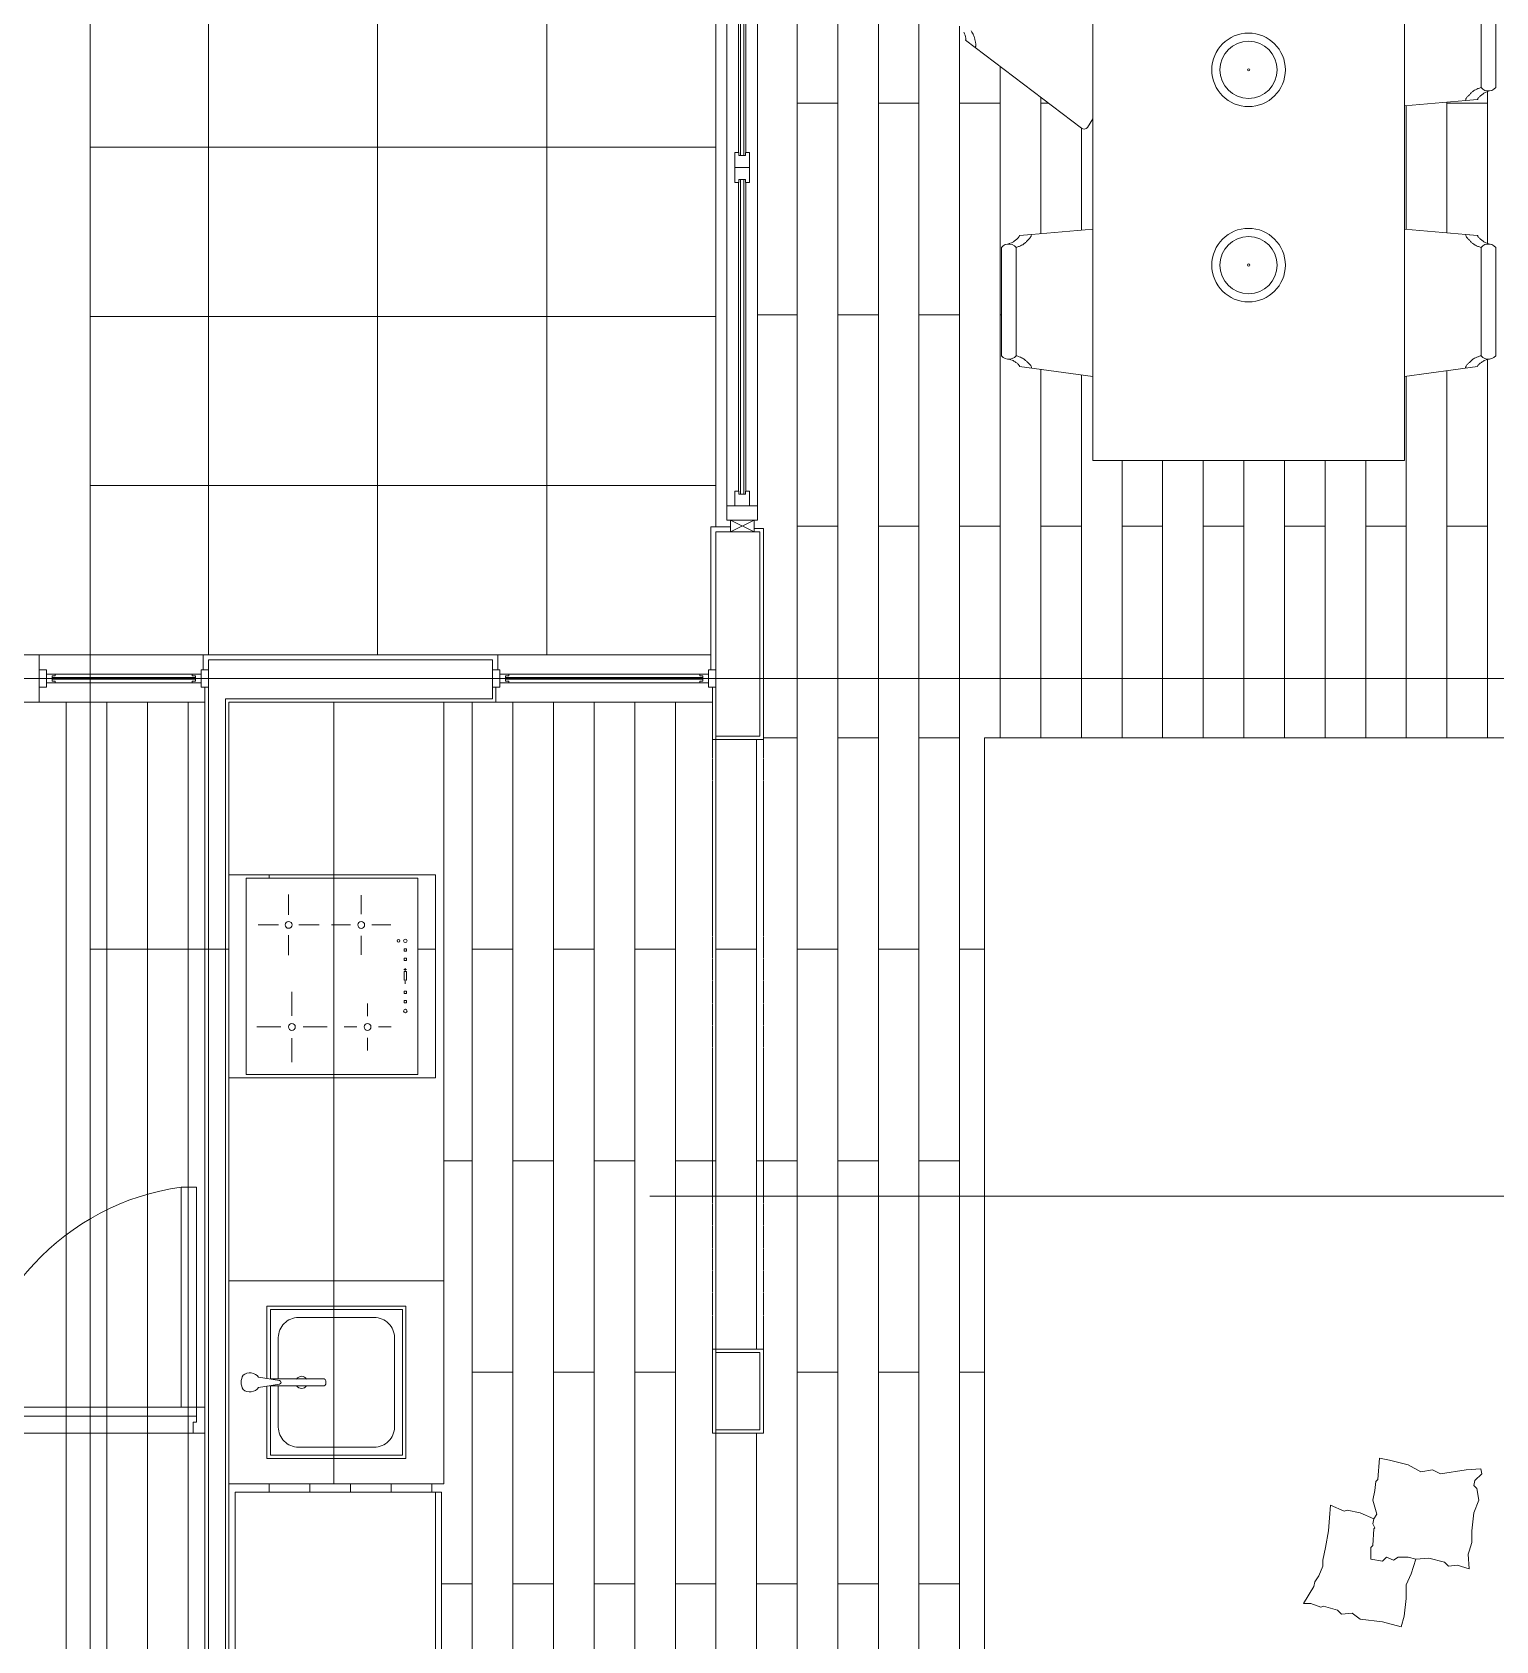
# Model space of a CAD drawing. Header units: centimetres. Extents: x -16179 to 12840, y -10704 to 3856.
# Drawn here: x 2625.3 to 3057.8, y -1272.2 to -796.8 of the extents above; entities that cross this region are included whole.
import ezdxf

# ---------------------------------------------------------------- set-up
doc = ezdxf.new("R2010")
doc.units = ezdxf.units.CM
doc.header["$MEASUREMENT"] = 0
doc.linetypes.add('Tratteggio', pattern=[0.032, 0.016, -0.016])
for name, color, linetype, lineweight in [('0_Num_Penna__254_Num_Penna__254', 254, 'Continuous', 18), ('0_Num_Penna__7_Num_Penna__7_Num_Penna__7', 7, 'Continuous', 18), ('A-FURN_Num_Penna__252_Num_Penna__252_Num_Penna__10_Num_Penna__252_Num_Penna__252_Num_Penna__252_Num_Penna__252_Num_Penna__252_Num_Penna__252_Num_Penna__252_Num_Penna__252_Num_Penna__252', 252, 'Continuous', 18), ('A-FURN_Num_Penna__8_Num_Penna__8_Num_Penna__8_Num_Penna__8_Num_Penna__8_Num_Penna__8_Num_Penna__8_Num_Penna__8_Num_Penna__8_Num_Penna__8', 8, 'Continuous', 18), ('A-WALL-FULL_Num_Penna__7_Num_Penna__7_Num_Penna__7_Num_Penna__7_Num_Penna__7_Num_Penna__7_Num_Penna__7_Num_Penna__7_Num_Penna__4_Num_Penna__4_Num_Penna__4', 4, 'Continuous', 18), ('AA - linee quote_Num_Penna__1_Num_Penna__255_Num_Penna__255_Num_Penna__255_Num_Penna__255_Num_Penna__255_Num_Penna__255_Num_Penna__255_Num_Penna__6_Num_Penna__6', 6, 'Continuous', 18), ('AA - linee quote_Num_Penna__1_Num_Penna__255_Num_Penna__255_Num_Penna__255_Num_Penna__255_Num_Penna__255_Num_Penna__255_Num_Penna__255_Num_Penna__8_Num_Penna__8', 8, 'Continuous', 18), ('AA - linee quote_Num_Penna__3_Num_Penna__3_Num_Penna__3_Num_Penna__3_Num_Penna__3_Num_Penna__3_Num_Penna__3_Num_Penna__3_Num_Penna__3_Num_Penna__3', 3, 'Continuous', 18), ('AA - montanti_Num_Penna__7_Num_Penna__7_Num_Penna__7_Num_Penna__7_Num_Penna__7_Num_Penna__7_Num_Penna__7_Num_Penna__7_Num_Penna__7_Num_Penna__7', 7, 'Continuous', 18), ('AA - pareti sezionate_Num_Penna__254_Num_Penna__254_Num_Penna__254_Num_Penna__254_Num_Penna__254_Num_Penna__254_Num_Penna__254_Num_Penna__254_Num_Penna__254_Num_Penna__254', 254, 'Continuous', 18), ('AA - pareti sezionate_Num_Penna__7_Num_Penna__7_Num_Penna__7_Num_Penna__7_Num_Penna__7_Num_Penna__7_Num_Penna__7_Num_Penna__7_Num_Penna__7_Num_Penna__7', 7, 'Continuous', 18), ('AA - serramenti e porte_Num_Penna__4_Num_Penna__4_Num_Penna__4_Num_Penna__4_Num_Penna__4_Num_Penna__4_Num_Penna__4_Num_Penna__4_Num_Penna__4_Num_Penna__4', 4, 'Continuous', 18), ('AA - struttura finestre_Num_Penna__6_Num_Penna__6_Num_Penna__6_Num_Penna__6_Num_Penna__6_Num_Penna__6_Num_Penna__6_Num_Penna__6_Num_Penna__6_Num_Penna__6', 6, 'Continuous', 18), ('AA- arredo_Num_Penna__8_Num_Penna__8_Num_Penna__8_Num_Penna__8_Num_Penna__8_Num_Penna__8_Num_Penna__8_Num_Penna__8_Num_Penna__8_Num_Penna__8', 8, 'Continuous', 18), ('G-PLANOTM_Num_Penna__6_Num_Penna__6_Num_Penna__6', 6, 'Continuous', 18), ('IKE120015-t1_Num_Penna__251_Num_Penna__254_Num_Penna__254_Num_Penna__254_Num_Penna__254_Num_Penna__254_Num_Penna__254_Num_Penna__254_Num_Penna__254_Num_Penna__254_Num_Penna__254', 254, 'Continuous', 18), ('IKE120015-t1_Num_Penna__251_Num_Penna__4_Num_Penna__4_Num_Penna__4_Num_Penna__4_Num_Penna__4_Num_Penna__4_Num_Penna__4_Num_Penna__4_Num_Penna__4_Num_Penna__4', 4, 'Continuous', 18), ('IKE120015-t1_Num_Penna__251_Num_Penna__6_Num_Penna__6_Num_Penna__6_Num_Penna__6_Num_Penna__6_Num_Penna__6_Num_Penna__6_Num_Penna__6_Num_Penna__6_Num_Penna__6', 6, 'Continuous', 18)]:
    doc.layers.add(name, color=color, linetype=linetype, lineweight=lineweight)
doc.layers.add('A-WALL-FULL_Num_Penna__7_Num_Penna__7_Num_Penna__7_Num_Penna__7_Num_Penna__7_Num_Penna__7_Num_Penna__7_Num_Penna__7_Num_Penna__10_Num_Penna__11_Num_Penna__13', color=7, linetype='Continuous', lineweight=18, true_color=0x636466)
doc.layers.add('elementi incassati_Num_Penna__10_Num_Penna__11_Num_Penna__13', color=7, linetype='Continuous', lineweight=18, true_color=0x636466)

msp = doc.modelspace()

# ---------------------------------------------------------------- linework, layer by layer
at = {"layer": '0_Num_Penna__254_Num_Penna__254', "color": 254, "linetype": 'Continuous', "lineweight": 18}
for centre, radius in [((2984.78, -807.92), 10.87), ((2984.78, -807.92), 8.45), ((2984.78, -807.92), 0.333), ((2984.78, -865.62), 10.87), ((2984.78, -865.62), 8.45), ((2984.78, -865.62), 0.333)]:
    msp.add_circle(centre, radius, dxfattribs=at)
at = {"layer": '0_Num_Penna__7_Num_Penna__7_Num_Penna__7', "color": 7, "linetype": 'Continuous', "lineweight": 18}
for p, q in [((2698.37, -1195.2), (2692.22, -1194.26)), ((2698.37, -1196.34), (2692.22, -1197.28)), ((2711.57, -1196.78), (2695.46, -1196.78)), ((2695.65, -1194.78), (2711.57, -1194.78)), ((2712.07, -1195.28), (2712.07, -1196.28))]:
    msp.add_line(p, q, dxfattribs=at)
for centre, radius, start, end in [((2689.65, -1196.14), 3.18, 36.1996, 128.6146), ((2691.38, -1195.77), 4.28, 150.293, 209.707), ((2689.65, -1195.4), 3.18, 231.3854, 323.8004), ((2698.3, -1195.77), 0.572, 277.201, 82.799), ((2711.57, -1195.28), 0.5, 0, 90), ((2711.57, -1196.28), 0.5, 270, 0)]:
    msp.add_arc(centre, radius, start, end, dxfattribs=at)
at = {"layer": 'A-FURN_Num_Penna__252_Num_Penna__252_Num_Penna__10_Num_Penna__252_Num_Penna__252_Num_Penna__252_Num_Penna__252_Num_Penna__252_Num_Penna__252_Num_Penna__252_Num_Penna__252_Num_Penna__252', "color": 252, "linetype": 'Continuous', "lineweight": 18}
msp.add_line((2714.47, -1225.77), (2714.47, -994.77), dxfattribs=at)
at = {"layer": 'A-FURN_Num_Penna__8_Num_Penna__8_Num_Penna__8_Num_Penna__8_Num_Penna__8_Num_Penna__8_Num_Penna__8_Num_Penna__8_Num_Penna__8_Num_Penna__8', "color": 8, "linetype": 'Continuous', "lineweight": 18}
for p, q in [((2627.39, -980.77), (2675.89, -980.77)), ((2825.89, -980.77), (2761.39, -980.77)), ((2676.39, -994.77), (2627.39, -994.77)), ((2826.39, -994.77), (2762.39, -994.77))]:
    msp.add_line(p, q, dxfattribs=at)
at = {"layer": 'A-WALL-FULL_Num_Penna__7_Num_Penna__7_Num_Penna__7_Num_Penna__7_Num_Penna__7_Num_Penna__7_Num_Penna__7_Num_Penna__7_Num_Penna__10_Num_Penna__11_Num_Penna__13', "color": 251, "linetype": 'Continuous', "lineweight": 18, "true_color": 0x636466}
for p, q in [((2694.72, -1173.27), (2735.72, -1173.27)), ((2694.72, -1173.27), (2694.72, -1194.64)), ((2735.72, -1173.27), (2735.72, -1218.27)), ((2694.72, -1196.9), (2694.72, -1218.27)), ((2694.72, -1218.27), (2735.72, -1218.27))]:
    msp.add_line(p, q, dxfattribs=at)
at = {"layer": 'A-WALL-FULL_Num_Penna__7_Num_Penna__7_Num_Penna__7_Num_Penna__7_Num_Penna__7_Num_Penna__7_Num_Penna__7_Num_Penna__7_Num_Penna__4_Num_Penna__4_Num_Penna__4', "color": 4, "linetype": 'Continuous', "lineweight": 18}
msp.add_line((3250.94, -1140.77), (2807.82, -1140.77), dxfattribs=at)
at = {"layer": 'AA - linee quote_Num_Penna__1_Num_Penna__255_Num_Penna__255_Num_Penna__255_Num_Penna__255_Num_Penna__255_Num_Penna__255_Num_Penna__255_Num_Penna__6_Num_Penna__6', "color": 6, "linetype": 'Continuous', "lineweight": 18}
for p, q in [((2834.09, -832.37), (2834.09, -741.17)), ((2834.64, -833.27), (2834.64, -740.27)), ((2835.64, -833.27), (2835.64, -740.27)), ((2836.19, -832.37), (2836.19, -741.17)), ((2834.19, -832.37), (2832.99, -832.37)), ((2832.99, -832.37), (2832.99, -836.77)), ((2834.19, -833.27), (2834.19, -832.37)), ((2835.14, -833.27), (2834.19, -833.27)), ((2835.14, -833.27), (2836.09, -833.27)), ((2836.09, -833.27), (2836.09, -832.37)), ((2836.09, -832.37), (2837.29, -832.37)), ((2837.29, -832.37), (2837.29, -836.77)), ((2832.99, -841.17), (2832.99, -836.77)), ((2837.29, -836.77), (2832.99, -836.77)), ((2834.19, -841.17), (2832.99, -841.17)), ((2834.09, -841.17), (2834.09, -932.37)), ((2835.14, -840.27), (2834.19, -840.27)), ((2834.19, -840.27), (2834.19, -841.17)), ((2834.64, -840.27), (2834.64, -933.27)), ((2835.14, -840.27), (2836.09, -840.27)), ((2835.64, -840.27), (2835.64, -933.27)), ((2836.09, -840.27), (2836.09, -841.17)), ((2836.09, -841.17), (2837.29, -841.17)), ((2836.19, -841.17), (2836.19, -932.37)), ((2837.29, -841.17), (2837.29, -836.77)), ((2834.19, -932.37), (2832.99, -932.37)), ((2832.99, -932.37), (2832.99, -936.77)), ((2834.19, -933.27), (2834.19, -932.37)), ((2835.14, -933.27), (2834.19, -933.27)), ((2835.14, -933.27), (2836.09, -933.27)), ((2836.09, -933.27), (2836.09, -932.37)), ((2836.09, -932.37), (2837.29, -932.37)), ((2837.29, -932.37), (2837.29, -936.77)), ((2835.14, -936.77), (2830.64, -936.77)), ((2830.64, -936.77), (2830.64, -940.97)), ((2830.64, -940.97), (2835.14, -940.97)), ((2835.14, -940.97), (2831.64, -940.97)), ((2831.64, -940.97), (2831.64, -944.47)), ((2831.64, -940.97), (2838.64, -944.47)), ((2838.64, -940.97), (2831.64, -944.47)), ((2837.29, -936.77), (2835.14, -936.77)), ((2835.14, -936.77), (2839.64, -936.77)), ((2839.64, -940.97), (2835.14, -940.97)), ((2835.14, -940.97), (2838.64, -940.97)), ((2838.64, -940.97), (2838.64, -944.47)), ((2839.64, -936.77), (2839.64, -940.97)), ((2831.64, -944.47), (2835.14, -944.47)), ((2838.64, -944.47), (2835.14, -944.47))]:
    msp.add_line(p, q, dxfattribs=at)
at = {"layer": 'AA - linee quote_Num_Penna__1_Num_Penna__255_Num_Penna__255_Num_Penna__255_Num_Penna__255_Num_Penna__255_Num_Penna__255_Num_Penna__255_Num_Penna__8_Num_Penna__8', "color": 8, "linetype": 'Continuous', "lineweight": 18}
for p, q in [((2830.64, -736.77), (2830.64, -936.77)), ((2839.64, -936.77), (2839.64, -736.77))]:
    msp.add_line(p, q, dxfattribs=at)
at = {"layer": 'AA - linee quote_Num_Penna__3_Num_Penna__3_Num_Penna__3_Num_Penna__3_Num_Penna__3_Num_Penna__3_Num_Penna__3_Num_Penna__3_Num_Penna__3_Num_Penna__3', "color": 3, "linetype": 'Continuous', "lineweight": 18}
msp.add_line((2064.39, -987.77), (3311.39, -987.77), dxfattribs=at)
at = {"layer": 'AA - montanti_Num_Penna__7_Num_Penna__7_Num_Penna__7_Num_Penna__7_Num_Penna__7_Num_Penna__7_Num_Penna__7_Num_Penna__7_Num_Penna__7_Num_Penna__7', "color": 7, "linetype": 'Continuous', "lineweight": 18, "flags": 128}
for points in [[(2627.39, -985.22), (2627.39, -990.31), (2629.55, -990.31), (2629.55, -985.22)], [(2677.39, -985.22), (2677.39, -990.31), (2675.22, -990.31), (2675.22, -985.22)], [(2761.39, -985.22), (2761.39, -990.31), (2763.55, -990.31), (2763.55, -985.22)], [(2827.39, -990.31), (2827.39, -985.22), (2825.22, -985.22), (2825.22, -990.31)]]:
    msp.add_lwpolyline(points, close=True, dxfattribs=at)
for points in [[(2629.55, -986.46), (2632.15, -986.46), (2632.15, -987.02)], [(2629.55, -989.08), (2632.15, -989.08), (2632.15, -988.52), (2631.22, -988.52), (2631.22, -988.02), (2631.22, -987.52), (2631.22, -987.02), (2632.15, -987.02)], [(2675.22, -986.46), (2672.62, -986.46), (2672.62, -987.02)], [(2675.22, -989.08), (2672.62, -989.08), (2672.62, -988.52), (2673.56, -988.52), (2673.56, -988.02), (2673.56, -987.52), (2673.56, -987.02), (2672.62, -987.02)], [(2763.55, -986.46), (2766.15, -986.46), (2766.15, -987.02)], [(2763.55, -989.08), (2766.15, -989.08), (2766.15, -988.52), (2765.22, -988.52), (2765.22, -988.02), (2765.22, -987.52), (2765.22, -987.02), (2766.15, -987.02)], [(2825.22, -986.46), (2822.62, -986.46), (2822.62, -987.02), (2823.56, -987.02), (2823.56, -987.52), (2823.56, -988.02), (2823.56, -988.52), (2822.62, -988.52)], [(2825.22, -989.08), (2822.62, -989.08), (2822.62, -988.52)], [(2676.39, -1207.57), (2676.39, -1203.07), (2673.89, -1203.07), (2673.89, -1207.57)], [(2673.89, -1207.57), (2672.89, -1207.57), (2672.89, -1210.77), (2676.39, -1210.77), (2676.39, -1207.57)]]:
    msp.add_lwpolyline(points, dxfattribs=at)
at = {"layer": 'AA - pareti sezionate_Num_Penna__254_Num_Penna__254_Num_Penna__254_Num_Penna__254_Num_Penna__254_Num_Penna__254_Num_Penna__254_Num_Penna__254_Num_Penna__254_Num_Penna__254', "color": 254, "linetype": 'Continuous', "lineweight": 18}
for p, q in [((2851.39, -692.77), (2851.39, -1571.77)), ((2863.39, -692.77), (2863.39, -1571.77)), ((2875.39, -692.77), (2875.39, -1571.77)), ((2887.39, -692.77), (2887.39, -1571.77)), ((2899.39, -795), (2899.39, -1571.77)), ((2911.39, -806.94), (2911.39, -1005.27)), ((2923.39, -816.05), (2923.39, -856.3)), ((3043.39, -817.48), (3043.39, -856.06)), ((3055.39, -814.14), (3055.39, -859.39)), ((2863.39, -817.77), (2851.39, -817.77)), ((2887.39, -817.77), (2875.39, -817.77)), ((2911.39, -817.77), (2899.39, -817.77)), ((2925.65, -817.77), (2923.39, -817.77)), ((3031.39, -818.53), (3031.39, -855.01)), ((3055.39, -817.77), (3043.39, -817.77)), ((2935.39, -825.16), (2935.39, -855.26)), ((2851.39, -880.27), (2839.64, -880.27)), ((2875.39, -880.27), (2863.39, -880.27)), ((2899.39, -880.27), (2887.39, -880.27)), ((2911.74, -880.27), (2911.39, -880.27)), ((3055.39, -893.38), (3055.39, -1005.27)), ((2923.39, -896.42), (2923.39, -1005.27)), ((2935.39, -898.1), (2935.39, -1005.27)), ((3043.39, -896.82), (3043.39, -1005.27)), ((3031.39, -898.51), (3031.39, -1005.27)), ((2947.39, -923.32), (2947.39, -1005.27)), ((2959.39, -923.32), (2959.39, -1005.27)), ((2971.39, -923.32), (2971.39, -1005.27)), ((2983.39, -923.32), (2983.39, -1005.27)), ((2995.39, -923.32), (2995.39, -1005.27)), ((3007.39, -923.32), (3007.39, -1005.27)), ((3019.39, -923.32), (3019.39, -1005.27)), ((2863.39, -942.77), (2851.39, -942.77)), ((2887.39, -942.77), (2875.39, -942.77)), ((2911.39, -942.77), (2899.39, -942.77)), ((2935.39, -942.77), (2923.39, -942.77)), ((2959.39, -942.77), (2947.39, -942.77)), ((2983.39, -942.77), (2971.39, -942.77)), ((3007.39, -942.77), (2995.39, -942.77)), ((3031.39, -942.77), (3019.39, -942.77)), ((3055.39, -942.77), (3043.39, -942.77)), ((2635.39, -994.77), (2635.39, -1571.77)), ((2647.39, -994.77), (2647.39, -1571.77)), ((2659.39, -994.77), (2659.39, -1571.77)), ((2671.39, -994.77), (2671.39, -1571.77)), ((2755.39, -994.77), (2755.39, -1571.77)), ((2767.39, -994.77), (2767.39, -1571.77)), ((2779.39, -994.77), (2779.39, -1571.77)), ((2791.39, -994.77), (2791.39, -1571.77)), ((2803.39, -994.77), (2803.39, -1571.77)), ((2815.39, -994.77), (2815.39, -1571.77)), ((2827.39, -994.77), (2827.39, -1571.77)), ((2839.39, -1005.77), (2839.39, -1185.92)), ((2851.39, -1005.27), (2841.39, -1005.27)), ((2875.39, -1005.27), (2863.39, -1005.27)), ((2899.39, -1005.27), (2887.39, -1005.27)), ((2695.39, -1045.77), (2695.39, -1046.77)), ((2683.47, -1067.77), (2642.47, -1067.77)), ((2744.47, -1067.77), (2739.33, -1067.77)), ((2767.39, -1067.77), (2755.39, -1067.77)), ((2791.39, -1067.77), (2779.39, -1067.77)), ((2815.39, -1067.77), (2803.39, -1067.77)), ((2839.39, -1067.77), (2827.39, -1067.77)), ((2863.39, -1067.77), (2851.39, -1067.77)), ((2887.39, -1067.77), (2875.39, -1067.77)), ((2906.78, -1067.77), (2899.39, -1067.77)), ((2755.39, -1130.27), (2746.97, -1130.27)), ((2779.39, -1130.27), (2767.39, -1130.27)), ((2803.39, -1130.27), (2791.39, -1130.27)), ((2827.39, -1130.27), (2815.39, -1130.27)), ((2851.39, -1130.27), (2839.39, -1130.27)), ((2875.39, -1130.27), (2863.39, -1130.27)), ((2899.39, -1130.27), (2887.39, -1130.27)), ((2767.39, -1192.77), (2755.39, -1192.77)), ((2791.39, -1192.77), (2779.39, -1192.77)), ((2815.39, -1192.77), (2803.39, -1192.77)), ((2863.39, -1192.77), (2851.39, -1192.77)), ((2887.39, -1192.77), (2875.39, -1192.77)), ((2906.78, -1192.77), (2899.39, -1192.77)), ((2839.39, -1210.77), (2839.39, -1571.77)), ((2695.39, -1225.77), (2695.39, -1228.27)), ((2707.39, -1225.77), (2707.39, -1228.27)), ((2719.39, -1225.77), (2719.39, -1228.27)), ((2731.39, -1225.77), (2731.39, -1228.27)), ((2743.39, -1225.77), (2743.39, -1228.27)), ((2755.39, -1255.27), (2746.27, -1255.27)), ((2779.39, -1255.27), (2767.39, -1255.27)), ((2803.39, -1255.27), (2791.39, -1255.27)), ((2827.39, -1255.27), (2815.39, -1255.27)), ((2851.39, -1255.27), (2839.39, -1255.27)), ((2875.39, -1255.27), (2863.39, -1255.27)), ((2899.39, -1255.27), (2887.39, -1255.27))]:
    msp.add_line(p, q, dxfattribs=at)
at = {"layer": 'AA - pareti sezionate_Num_Penna__7_Num_Penna__7_Num_Penna__7_Num_Penna__7_Num_Penna__7_Num_Penna__7_Num_Penna__7_Num_Penna__7_Num_Penna__7_Num_Penna__7', "color": 7, "linetype": 'Continuous', "lineweight": 18}
for p, q in [((2825.89, -985.22), (2825.89, -942.97)), ((2825.89, -942.97), (2831.64, -942.97)), ((2827.39, -944.47), (2840.39, -944.47)), ((2827.39, -1004.77), (2827.39, -944.47)), ((2838.64, -943.47), (2841.39, -943.47)), ((2840.39, -1004.77), (2840.39, -944.47)), ((2841.39, -1005.77), (2841.39, -943.47)), ((2459.9, -980.77), (2627.39, -980.77)), ((2762.89, -980.77), (2675.89, -980.77)), ((2675.89, -985.22), (2675.89, -980.77)), ((2677.39, -1295.77), (2677.39, -982.27)), ((2761.39, -982.27), (2677.39, -982.27)), ((2761.39, -982.27), (2761.39, -993.77)), ((2761.39, -993.77), (2761.39, -982.27)), ((2762.89, -985.22), (2762.89, -980.77)), ((2676.39, -1296.77), (2676.39, -990.31)), ((2762.39, -994.77), (2762.39, -990.31)), ((2762.39, -990.31), (2762.39, -994.77)), ((2826.39, -1005.77), (2826.39, -990.31)), ((2682.47, -1290.77), (2682.47, -993.77)), ((2761.39, -993.77), (2682.47, -993.77)), ((2762.39, -994.77), (2683.47, -994.77)), ((2683.47, -1289.77), (2683.47, -994.77)), ((2826.39, -1005.77), (2841.39, -1005.77)), ((2827.39, -1004.77), (2840.39, -1004.77)), ((2826.39, -1185.92), (2841.39, -1185.92)), ((2826.39, -1185.92), (2826.39, -1210.77)), ((2827.39, -1186.92), (2827.39, -1209.77)), ((2827.39, -1186.92), (2840.39, -1186.92)), ((2840.39, -1186.92), (2840.39, -1209.77)), ((2841.39, -1185.92), (2841.39, -1210.77)), ((2841.39, -1210.77), (2826.39, -1210.77)), ((2840.39, -1209.77), (2827.39, -1209.77))]:
    msp.add_line(p, q, dxfattribs=at)
at = {"layer": 'AA - pareti sezionate_Num_Penna__7_Num_Penna__7_Num_Penna__7_Num_Penna__7_Num_Penna__7_Num_Penna__7_Num_Penna__7_Num_Penna__7_Num_Penna__7_Num_Penna__7', "color": 7, "linetype": 'Continuous', "lineweight": 18, "flags": 128}
msp.add_lwpolyline([(2627.39, -980.77), (2627.39, -994.77), (2541.39, -994.77)], dxfattribs=at)
at = {"layer": 'AA - serramenti e porte_Num_Penna__4_Num_Penna__4_Num_Penna__4_Num_Penna__4_Num_Penna__4_Num_Penna__4_Num_Penna__4_Num_Penna__4_Num_Penna__4_Num_Penna__4', "color": 4, "linetype": 'Continuous', "lineweight": 18}
for p, q in [((2632.15, -986.46), (2672.62, -986.46)), ((2766.15, -986.46), (2822.62, -986.46)), ((2672.62, -989.08), (2632.15, -989.08)), ((2822.62, -989.08), (2766.18, -989.08)), ((2669.39, -1203.07), (2669.39, -1138.07)), ((2669.39, -1138.07), (2673.89, -1138.07)), ((2673.89, -1138.07), (2673.89, -1203.07)), ((2673.89, -1203.07), (2669.39, -1203.07)), ((2669.39, -1203.07), (2673.89, -1203.07)), ((2669.39, -1203.07), (2673.89, -1203.07))]:
    msp.add_line(p, q, dxfattribs=at)
msp.add_arc((2679.58, -1210.72), 73.36, 97.9857, 176.1333, dxfattribs=at)
at = {"layer": 'AA - struttura finestre_Num_Penna__6_Num_Penna__6_Num_Penna__6_Num_Penna__6_Num_Penna__6_Num_Penna__6_Num_Penna__6_Num_Penna__6_Num_Penna__6_Num_Penna__6', "color": 6, "linetype": 'Continuous', "lineweight": 18}
for p, q in [((2673.53, -987.52), (2631.22, -987.52)), ((2673.56, -988.02), (2631.22, -988.02)), ((2823.56, -987.52), (2765.22, -987.52)), ((2823.56, -988.02), (2765.22, -988.02))]:
    msp.add_line(p, q, dxfattribs=at)
at = {"layer": 'AA- arredo_Num_Penna__8_Num_Penna__8_Num_Penna__8_Num_Penna__8_Num_Penna__8_Num_Penna__8_Num_Penna__8_Num_Penna__8_Num_Penna__8_Num_Penna__8', "color": 8, "linetype": 'Continuous', "lineweight": 18}
for p, q in [((2762.89, -980.77), (2825.89, -980.77)), ((2627.39, -994.77), (2676.39, -994.77)), ((2746.97, -1225.77), (2746.97, -994.77)), ((2827.39, -1185.92), (2827.39, -1005.77)), ((2906.78, -1005.27), (2906.78, -1276.27)), ((2906.78, -1005.27), (3062.78, -1005.27)), ((2683.47, -1045.77), (2744.47, -1045.77)), ((2744.47, -1105.77), (2744.47, -1045.77)), ((2688.61, -1104.77), (2688.61, -1046.77)), ((2688.61, -1046.77), (2739.33, -1046.77)), ((2739.33, -1046.77), (2739.33, -1104.77)), ((2701.12, -1057.57), (2701.12, -1051.57)), ((2722.56, -1057.43), (2722.56, -1051.81)), ((2698.11, -1060.58), (2692.12, -1060.58)), ((2701.12, -1063.59), (2701.12, -1069.58)), ((2704.13, -1060.58), (2710.13, -1060.58)), ((2719.39, -1060.6), (2713.77, -1060.6)), ((2722.56, -1063.78), (2722.56, -1069.4)), ((2725.73, -1060.6), (2731.35, -1060.6)), ((2735.27, -1068.36), (2735.27, -1067.7)), ((2735.27, -1067.7), (2735.94, -1067.7)), ((2735.94, -1068.36), (2735.27, -1068.36)), ((2735.94, -1067.7), (2735.94, -1068.36)), ((2735.19, -1073.75), (2735.97, -1073.75)), ((2735.27, -1071.09), (2735.27, -1070.42)), ((2735.27, -1070.42), (2735.94, -1070.42)), ((2735.94, -1071.09), (2735.27, -1071.09)), ((2735.59, -1074.15), (2735.59, -1073.39)), ((2735.94, -1070.42), (2735.94, -1071.09)), ((2735.21, -1076.91), (2735.21, -1074.35)), ((2735.21, -1074.35), (2735.94, -1074.35)), ((2735.94, -1076.91), (2735.21, -1076.91)), ((2735.53, -1078), (2735.53, -1077.22)), ((2735.94, -1074.35), (2735.94, -1076.91)), ((2702.08, -1087.47), (2702.08, -1080.35)), ((2724.44, -1087.54), (2724.44, -1083.79)), ((2735.27, -1080.85), (2735.27, -1080.18)), ((2735.27, -1080.18), (2735.94, -1080.18)), ((2735.94, -1080.85), (2735.27, -1080.85)), ((2735.27, -1083.62), (2735.27, -1082.95)), ((2735.27, -1082.95), (2735.94, -1082.95)), ((2735.94, -1083.62), (2735.27, -1083.62)), ((2735.94, -1080.18), (2735.94, -1080.85)), ((2735.94, -1082.95), (2735.94, -1083.62)), ((2698.81, -1090.75), (2691.69, -1090.75)), ((2705.36, -1090.75), (2712.48, -1090.75)), ((2721.23, -1090.75), (2717.48, -1090.75)), ((2727.65, -1090.75), (2731.4, -1090.75)), ((2702.08, -1094.02), (2702.08, -1101.14)), ((2724.44, -1093.96), (2724.44, -1097.71)), ((2683.47, -1105.77), (2744.47, -1105.77)), ((2739.33, -1104.77), (2688.61, -1104.77)), ((2683.47, -1165.77), (2746.97, -1165.77)), ((3022.93, -1224.52), (3023.51, -1218.14)), ((3023.51, -1218.14), (3026.42, -1218.72)), ((3026.42, -1218.72), (3031.93, -1220.17)), ((3031.93, -1220.17), (3035.7, -1222.2)), ((3035.7, -1222.2), (3039.18, -1221.62)), ((3039.18, -1221.62), (3041.5, -1222.78)), ((3041.5, -1222.78), (3049.05, -1221.62)), ((3049.05, -1221.62), (3053.4, -1221.33)), ((3053.4, -1221.33), (3053.69, -1222.78)), ((2683.47, -1225.77), (2746.97, -1225.77)), ((3022.06, -1227.71), (3022.35, -1225.1)), ((3022.35, -1225.1), (3022.93, -1224.52)), ((3051.66, -1224.81), (3051.37, -1226.26)), ((3051.37, -1226.26), (3052.24, -1227.13)), ((3053.69, -1222.78), (3051.66, -1224.81)), ((2685.27, -1228.27), (2746.27, -1228.27)), ((2685.27, -1288.27), (2685.27, -1228.27)), ((2744.47, -1288.27), (2744.47, -1228.27)), ((2746.27, -1288.27), (2746.27, -1228.27)), ((3021.48, -1230.61), (3022.06, -1227.71)), ((3022.64, -1234.68), (3021.48, -1230.61)), ((3052.82, -1230.61), (3051.37, -1234.38)), ((3052.24, -1227.13), (3052.82, -1230.61)), ((3008.43, -1239.61), (3008.72, -1235.84)), ((3008.72, -1235.84), (3009.01, -1232.06)), ((3009.01, -1232.06), (3013.07, -1233.8)), ((3013.07, -1233.8), (3013.94, -1233.51)), ((3013.94, -1233.51), (3017.71, -1234.38)), ((3017.71, -1234.38), (3021.77, -1236.13)), ((3021.77, -1236.13), (3022.64, -1234.68)), ((3051.37, -1234.38), (3050.79, -1239.61)), ((3007.55, -1244.54), (3008.43, -1239.61)), ((3021.48, -1237.58), (3021.77, -1236.13)), ((3022.06, -1238.74), (3021.48, -1237.58)), ((3021.48, -1243.96), (3021.77, -1239.03)), ((3021.77, -1239.03), (3022.06, -1238.74)), ((3050.79, -1239.61), (3050.79, -1243.09)), ((3006.68, -1248.31), (3007.55, -1244.54)), ((3020.9, -1244.54), (3021.48, -1243.96)), ((3020.9, -1248.02), (3020.9, -1244.54)), ((3050.79, -1243.09), (3049.92, -1245.7)), ((3005.52, -1252.95), (3006.68, -1250.05)), ((3006.68, -1250.05), (3006.68, -1248.31)), ((3024.38, -1248.6), (3020.9, -1248.02)), ((3025.54, -1247.44), (3024.38, -1248.6)), ((3027.58, -1248.31), (3025.54, -1247.44)), ((3029.03, -1247.44), (3027.58, -1248.31)), ((3031.93, -1247.44), (3029.03, -1247.44)), ((3034.25, -1248.02), (3031.93, -1247.44)), ((3032.8, -1252.37), (3034.25, -1248.02)), ((3038.02, -1247.73), (3034.25, -1248.02)), ((3042.66, -1248.89), (3038.02, -1247.73)), ((3043.82, -1250.05), (3042.66, -1248.89)), ((3046.44, -1249.76), (3043.82, -1250.05)), ((3049.92, -1250.92), (3046.44, -1249.76)), ((3049.92, -1245.7), (3049.63, -1246.57)), ((3049.63, -1246.57), (3049.92, -1250.92)), ((3004.07, -1256.15), (3004.36, -1254.7)), ((3004.36, -1254.7), (3005.52, -1252.95)), ((3031.35, -1255.57), (3032.8, -1252.37)), ((3000.99, -1261.08), (3004.07, -1256.15)), ((3030.77, -1264.85), (3031.35, -1259.63)), ((3031.35, -1259.63), (3031.35, -1255.57)), ((3000.99, -1261.08), (3003.2, -1261.08)), ((3003.2, -1261.08), (3006.1, -1262.24)), ((3006.1, -1262.24), (3006.97, -1261.95)), ((3006.97, -1261.95), (3011.04, -1263.11)), ((3011.04, -1263.11), (3012.2, -1264.27)), ((3012.2, -1264.27), (3015.39, -1263.98)), ((3015.39, -1263.98), (3017.71, -1265.72)), ((3017.71, -1265.72), (3024.38, -1266.59)), ((3024.38, -1266.59), (3029.9, -1268.04)), ((3029.9, -1268.04), (3030.77, -1264.85))]:
    msp.add_line(p, q, dxfattribs=at)
at = {"layer": 'AA- arredo_Num_Penna__8_Num_Penna__8_Num_Penna__8_Num_Penna__8_Num_Penna__8_Num_Penna__8_Num_Penna__8_Num_Penna__8_Num_Penna__8_Num_Penna__8', "color": 8, "linetype": 'Tratteggio', "lineweight": 18}
for p, q in [((2826.39, -1005.77), (2826.39, -1185.92)), ((2841.39, -1005.77), (2841.39, -1185.92))]:
    msp.add_line(p, q, dxfattribs=at)
at = {"layer": 'AA- arredo_Num_Penna__8_Num_Penna__8_Num_Penna__8_Num_Penna__8_Num_Penna__8_Num_Penna__8_Num_Penna__8_Num_Penna__8_Num_Penna__8_Num_Penna__8', "color": 8, "linetype": 'Continuous', "lineweight": 18}
for centre, radius in [((2701.12, -1060.58), 1.01), ((2722.56, -1060.6), 1.01), ((2735.62, -1065.3), 0.521), ((2733.57, -1065.3), 0.389), ((2735.62, -1086.04), 0.521), ((2702.08, -1090.75), 1.01), ((2724.44, -1090.75), 1.01)]:
    msp.add_circle(centre, radius, dxfattribs=at)
at = {"layer": 'elementi incassati_Num_Penna__10_Num_Penna__11_Num_Penna__13', "color": 251, "linetype": 'Continuous', "lineweight": 18, "true_color": 0x636466, "flags": 128}
for points in [[(2695.72, -1194.79), (2695.72, -1174.27), (2734.72, -1174.27)], [(2734.72, -1217.27), (2734.72, -1174.27)], [(2734.72, -1217.27), (2695.72, -1217.27), (2695.72, -1196.74)]]:
    msp.add_lwpolyline(points, dxfattribs=at)
msp.add_lwpolyline([(2698.06, -1194.78), (2698.06, -1182.56, -0.414214), (2704.01, -1176.61), (2726.43, -1176.61, -0.414214), (2732.38, -1182.56), (2732.38, -1208.98, -0.414214), (2726.43, -1214.92), (2704.01, -1214.92, -0.414214), (2698.06, -1208.98), (2698.06, -1196.78)], format="xyb", dxfattribs=at)
at = {"layer": 'elementi incassati_Num_Penna__10_Num_Penna__11_Num_Penna__13', "color": 251, "linetype": 'Continuous', "lineweight": 18, "true_color": 0x636466}
for start, end in [(33.4656, 146.5344), (214.6056, 325.3944)]:
    msp.add_arc((2704.94, -1195.77), 1.79, start, end, dxfattribs=at)
at = {"layer": 'G-PLANOTM_Num_Penna__6_Num_Penna__6_Num_Penna__6', "color": 6, "linetype": 'Continuous', "lineweight": 18}
for p, q in [((2938.75, -750.22), (2938.75, -923.32)), ((3030.81, -923.32), (3030.81, -750.22)), ((3053.48, -781.15), (3053.48, -813.15)), ((3057.82, -813.15), (3057.82, -781.15)), ((2901.17, -799.17), (2901.17, -799.18)), ((2903.96, -801.31), (2901.17, -799.18)), ((2903.96, -801.3), (2935.37, -825.15)), ((3030.81, -818.58), (3048.97, -817)), ((3052.47, -816.68), (3048.97, -817)), ((3052.47, -816.68), (3052.47, -816.67)), ((3053.48, -813.15), (3054, -813.63)), ((3054.62, -813.97), (3055.3, -814.14)), ((3055.3, -814.14), (3056, -814.14)), ((3055.48, -814.28), (3056, -814.14)), ((2937.15, -824.97), (2938.75, -822.43)), ((2938.75, -854.96), (2920.59, -856.54)), ((3048.97, -856.55), (3030.81, -854.96)), ((2911.74, -860.39), (2911.74, -892.39)), ((2914.08, -859.26), (2913.56, -859.4)), ((2914.26, -859.4), (2913.56, -859.4)), ((2914.95, -859.57), (2914.26, -859.4)), ((2916.09, -860.39), (2915.57, -859.91)), ((2916.09, -892.39), (2916.09, -860.39)), ((2917.09, -856.86), (2920.59, -856.54)), ((2917.09, -856.86), (2917.09, -856.87)), ((3048.97, -856.54), (3052.47, -856.86)), ((3052.47, -856.86), (3050.08, -856.65)), ((3052.47, -856.87), (3052.47, -856.86)), ((3054, -859.91), (3053.48, -860.39)), ((3053.48, -860.39), (3053.48, -892.39)), ((3054.62, -859.57), (3054, -859.91)), ((3055.3, -859.4), (3054.62, -859.57)), ((3055.48, -859.26), (3056.22, -859.43)), ((3057.82, -892.39), (3057.82, -860.39)), ((2914.26, -893.38), (2914.95, -893.21)), ((2914.95, -893.21), (2915.57, -892.87)), ((2915.57, -892.87), (2916.09, -892.39)), ((3053.48, -892.39), (3054, -892.87)), ((3054.62, -893.21), (3055.3, -893.38)), ((2917.09, -895.54), (2917.09, -895.54)), ((2917.09, -895.54), (2938.75, -898.58)), ((3030.81, -898.58), (3052.47, -895.54)), ((3052.47, -895.54), (3052.47, -895.54)), ((2938.75, -923.32), (3030.81, -923.32))]:
    msp.add_line(p, q, dxfattribs=at)
at = {"layer": 'G-PLANOTM_Num_Penna__6_Num_Penna__6_Num_Penna__6', "color": 6, "linetype": 'Continuous', "lineweight": 18, "flags": 128}
for points in [[(3054, -813.63), (3054.62, -813.97)], [(3056, -814.14), (3056.68, -813.97), (3057.3, -813.63), (3057.82, -813.15)], [(2913.56, -859.4), (2912.88, -859.57), (2912.26, -859.91), (2911.74, -860.39)], [(2915.57, -859.91), (2914.95, -859.57)], [(3056, -859.4), (3055.3, -859.4)], [(3057.82, -860.39), (3057.3, -859.91), (3056.68, -859.57), (3056, -859.4)], [(2911.74, -892.39), (2912.26, -892.87), (2912.88, -893.21), (2913.56, -893.38), (2914.26, -893.38)], [(2915.2, -893.83), (2914.26, -893.53), (2913.56, -893.38)], [(3054, -892.87), (3054.62, -893.21)], [(3054.36, -893.83), (3055.3, -893.53), (3056.13, -893.36), (3056.15, -893.36)], [(3055.3, -893.38), (3056, -893.38), (3056.68, -893.21), (3057.3, -892.87), (3057.82, -892.39)]]:
    msp.add_lwpolyline(points, dxfattribs=at)
at = {"layer": 'G-PLANOTM_Num_Penna__6_Num_Penna__6_Num_Penna__6', "color": 6, "linetype": 'Continuous', "lineweight": 18}
msp.add_arc((2936.17, -824.11), 1.31, 232.7917, 318.7917, dxfattribs=at)
for points in [[(2900.85, -797.24), (2900.79, -797.09), (2900.73, -796.93), (2900.67, -796.78)], [(2901.01, -797.69), (2900.96, -797.54), (2900.91, -797.39), (2900.85, -797.24)], [(2901.24, -798.53), (2901.2, -798.28), (2901.12, -797.99), (2901.01, -797.69)], [(2901.25, -798.88), (2901.26, -798.78), (2901.26, -798.66), (2901.24, -798.53)], [(2902.81, -796.42), (2902.98, -796.65), (2903.12, -796.87), (2903.23, -797.07)], [(2903.23, -797.07), (2903.35, -797.27), (2903.44, -797.45), (2903.52, -797.63)], [(2903.52, -797.63), (2903.59, -797.8), (2903.65, -797.96), (2903.7, -798.12)], [(2903.7, -798.12), (2903.75, -798.27), (2903.78, -798.42), (2903.82, -798.57)], [(2901.17, -799.18), (2901.21, -799.09), (2901.24, -798.99), (2901.25, -798.88)], [(2904.12, -801.03), (2904.08, -801.14), (2904.03, -801.23), (2903.96, -801.31)], [(2904.18, -800.7), (2904.18, -800.82), (2904.14, -800.92), (2904.12, -801.03)], [(3048.97, -817), (3048.95, -816.89), (3048.96, -816.78), (3048.98, -816.68)], [(3048.98, -816.68), (3049, -816.57), (3049.05, -816.46), (3049.11, -816.36)], [(3049.11, -816.36), (3049.17, -816.25), (3049.24, -816.14), (3049.32, -816.03)], [(3050.55, -814.75), (3050.66, -814.65), (3050.78, -814.54), (3050.89, -814.43)], [(3050.89, -814.43), (3051.14, -814.22), (3051.36, -814.01), (3051.84, -813.79)], [(3051.84, -813.79), (3052.05, -813.69), (3052.32, -813.58), (3052.55, -813.47)], [(3052.55, -816.39), (3052.5, -816.48), (3052.47, -816.58), (3052.47, -816.68)], [(3052.55, -813.47), (3052.82, -813.37), (3053.13, -813.26), (3053.48, -813.15)], [(3052.75, -816.09), (3052.67, -816.19), (3052.62, -816.29), (3052.55, -816.39)], [(3053.02, -815.8), (3052.93, -815.9), (3052.82, -815.99), (3052.75, -816.09)], [(3053.39, -815.5), (3053.26, -815.6), (3053.13, -815.7), (3053.02, -815.8)], [(3055.48, -814.28), (3054.42, -814.72), (3054.3, -814.82), (3054.17, -814.92)], [(2914.08, -859.26), (2915.14, -858.82), (2915.26, -858.72), (2915.39, -858.62)], [(2917.01, -860.07), (2916.74, -860.17), (2916.44, -860.28), (2916.09, -860.39)], [(2916.17, -858.04), (2916.3, -857.94), (2916.43, -857.84), (2916.54, -857.74)], [(2916.54, -857.74), (2916.63, -857.64), (2916.74, -857.55), (2916.81, -857.45)], [(2916.81, -857.45), (2916.89, -857.35), (2916.94, -857.25), (2917.01, -857.15)], [(2917.01, -857.15), (2917.06, -857.05), (2917.09, -856.96), (2917.09, -856.86)], [(2917.72, -859.75), (2917.51, -859.85), (2917.24, -859.96), (2917.01, -860.07)], [(2918.67, -859.11), (2918.42, -859.32), (2918.2, -859.53), (2917.72, -859.75)], [(2919.01, -858.79), (2918.9, -858.89), (2918.78, -859), (2918.67, -859.11)], [(2920.45, -857.18), (2920.4, -857.29), (2920.32, -857.4), (2920.24, -857.5)], [(2920.58, -856.86), (2920.56, -856.97), (2920.51, -857.08), (2920.45, -857.18)], [(2920.59, -856.54), (2920.61, -856.65), (2920.61, -856.76), (2920.58, -856.86)], [(3048.98, -856.86), (3048.96, -856.76), (3048.95, -856.65), (3048.97, -856.54)], [(3049.11, -857.18), (3049.05, -857.08), (3049.03, -856.97), (3049.01, -856.86)], [(3049.32, -857.5), (3049.24, -857.4), (3049.15, -857.29), (3049.11, -857.18)], [(3050.89, -859.11), (3050.77, -859), (3050.66, -858.89), (3050.55, -858.79)], [(3051.84, -859.75), (3051.43, -859.53), (3051.14, -859.32), (3050.89, -859.11)], [(3052.55, -860.07), (3052.28, -859.96), (3052.05, -859.85), (3051.84, -859.75)], [(3052.47, -856.86), (3052.47, -856.96), (3052.5, -857.05), (3052.55, -857.15)], [(3052.55, -857.15), (3052.6, -857.25), (3052.67, -857.35), (3052.75, -857.45)], [(3053.48, -860.39), (3053.13, -860.28), (3052.82, -860.17), (3052.55, -860.07)], [(3052.75, -857.45), (3052.84, -857.55), (3052.93, -857.64), (3053.04, -857.74)], [(3053.04, -857.74), (3053.15, -857.84), (3053.26, -857.94), (3053.39, -858.04)], [(3054.17, -858.62), (3054.3, -858.72), (3054.42, -858.82), (3055.48, -859.26)], [(2916.09, -892.39), (2916.44, -892.49), (2916.74, -892.59), (2917.01, -892.69)], [(2918.27, -893.3), (2918.42, -893.4), (2918.56, -893.5), (2918.69, -893.61)], [(2918.69, -893.61), (2918.81, -893.71), (2918.92, -893.81), (2919.03, -893.91)], [(3050.53, -893.91), (3050.64, -893.81), (3050.76, -893.71), (3050.88, -893.61)], [(3050.88, -893.61), (3051, -893.5), (3051.11, -893.4), (3051.26, -893.3)], [(3052.55, -892.69), (3052.82, -892.59), (3053.13, -892.49), (3053.48, -892.39)], [(2915.39, -893.96), (2915.32, -893.91), (2915.24, -893.86), (2915.2, -893.83)], [(2917.01, -895.28), (2916.96, -895.19), (2916.89, -895.1), (2916.81, -895.02)], [(2917.09, -895.54), (2917.09, -895.45), (2917.06, -895.37), (2917.01, -895.28)], [(2919.67, -894.52), (2919.78, -894.62), (2919.89, -894.72), (2919.99, -894.82)], [(2919.99, -894.82), (2920.09, -894.92), (2920.18, -895.03), (2920.27, -895.13)], [(2920.27, -895.13), (2920.36, -895.23), (2920.44, -895.33), (2920.49, -895.43)], [(2920.49, -895.43), (2920.55, -895.53), (2920.58, -895.63), (2920.59, -895.73)], [(2920.59, -895.73), (2920.65, -895.83), (2920.65, -895.93), (2920.64, -896.04)], [(3048.93, -896.03), (3048.91, -895.93), (3048.91, -895.83), (3048.94, -895.73)], [(3048.94, -895.73), (3048.96, -895.63), (3049.01, -895.53), (3049.07, -895.43)], [(3049.07, -895.43), (3049.13, -895.33), (3049.21, -895.23), (3049.29, -895.13)], [(3049.29, -895.13), (3049.38, -895.03), (3049.47, -894.92), (3049.58, -894.82)], [(3049.58, -894.82), (3049.68, -894.72), (3049.79, -894.62), (3049.89, -894.52)], [(3052.55, -895.28), (3052.5, -895.37), (3052.47, -895.45), (3052.47, -895.54)], [(3052.75, -895.02), (3052.67, -895.1), (3052.59, -895.19), (3052.55, -895.28)], [(3054.4, -893.81), (3054.32, -893.86), (3054.24, -893.91), (3054.17, -893.96)]]:
    msp.add_open_spline(points, degree=3, dxfattribs=at)
for points, knots in [([(2903.82, -798.57), (2903.85, -798.72), (2903.88, -798.86), (2903.91, -799.01), (2903.94, -799.15), (2903.97, -799.3), (2904.01, -799.45)], [0, 0, 0, 0, 1, 1, 1, 2, 2, 2, 2]), ([(2904.01, -799.45), (2904.04, -799.6), (2904.08, -799.74), (2904.1, -799.89), (2904.13, -800.03), (2904.15, -800.17), (2904.17, -800.31), (2904.19, -800.45), (2904.2, -800.58), (2904.18, -800.7)], [0, 0, 0, 0, 1, 1, 1, 2, 2, 2, 3, 3, 3, 3]), ([(3049.32, -816.03), (3049.41, -815.93), (3049.5, -815.82), (3049.61, -815.71), (3049.71, -815.61), (3049.81, -815.5), (3049.92, -815.39), (3050.03, -815.29), (3050.14, -815.18), (3050.24, -815.07), (3050.34, -814.97), (3050.44, -814.86), (3050.55, -814.75)], [0, 0, 0, 0, 1, 1, 1, 2, 2, 2, 3, 3, 3, 4, 4, 4, 4]), ([(3054.17, -814.92), (3054.04, -815.01), (3053.9, -815.11), (3053.77, -815.21), (3053.64, -815.31), (3053.52, -815.41), (3053.39, -815.5)], [0, 0, 0, 0, 1, 1, 1, 2, 2, 2, 2]), ([(2915.39, -858.62), (2915.52, -858.53), (2915.66, -858.43), (2915.79, -858.33), (2915.92, -858.23), (2916.04, -858.13), (2916.17, -858.04)], [0, 0, 0, 0, 1, 1, 1, 2, 2, 2, 2]), ([(2919.64, -858.15), (2919.53, -858.25), (2919.43, -858.36), (2919.32, -858.47), (2919.22, -858.57), (2919.12, -858.68), (2919.01, -858.79)], [0, 0, 0, 0, 1, 1, 1, 2, 2, 2, 2]), ([(2920.24, -857.5), (2920.15, -857.61), (2920.06, -857.72), (2919.96, -857.83), (2919.86, -857.93), (2919.75, -858.04), (2919.64, -858.15)], [0, 0, 0, 0, 1, 1, 1, 2, 2, 2, 2]), ([(3049.92, -858.15), (3049.81, -858.04), (3049.7, -857.93), (3049.61, -857.83), (3049.51, -857.72), (3049.41, -857.61), (3049.32, -857.5)], [0, 0, 0, 0, 1, 1, 1, 2, 2, 2, 2]), ([(3050.55, -858.79), (3050.45, -858.68), (3050.34, -858.57), (3050.24, -858.47), (3050.14, -858.36), (3050.03, -858.25), (3049.92, -858.15)], [0, 0, 0, 0, 1, 1, 1, 2, 2, 2, 2]), ([(3053.39, -858.04), (3053.51, -858.13), (3053.64, -858.23), (3053.77, -858.33), (3053.9, -858.43), (3054.04, -858.53), (3054.17, -858.62)], [0, 0, 0, 0, 1, 1, 1, 2, 2, 2, 2]), ([(2917.01, -892.69), (2917.28, -892.79), (2917.52, -892.9), (2917.72, -893), (2917.93, -893.1), (2918.11, -893.2), (2918.27, -893.3)], [0, 0, 0, 0, 1, 1, 1, 2, 2, 2, 2]), ([(3051.29, -893.3), (3051.45, -893.2), (3051.62, -893.1), (3051.84, -893), (3052.06, -892.9), (3052.33, -892.79), (3052.62, -892.69)], [0, 0, 0, 0, 1, 1, 1, 2, 2, 2, 2]), ([(2916.81, -895.02), (2916.64, -894.84), (2916.42, -894.67), (2916.17, -894.49), (2916.05, -894.4), (2915.92, -894.32), (2915.79, -894.23), (2915.66, -894.14), (2915.52, -894.05), (2915.39, -893.96)], [0, 0, 0, 0, 1, 1, 1, 2, 2, 2, 3, 3, 3, 3]), ([(2919.03, -893.91), (2919.14, -894.01), (2919.24, -894.11), (2919.34, -894.21), (2919.45, -894.32), (2919.56, -894.42), (2919.67, -894.52)], [0, 0, 0, 0, 1, 1, 1, 2, 2, 2, 2]), ([(3049.89, -894.52), (3050, -894.42), (3050.11, -894.32), (3050.22, -894.21), (3050.32, -894.11), (3050.42, -894.01), (3050.53, -893.91)], [0, 0, 0, 0, 1, 1, 1, 2, 2, 2, 2]), ([(3054.17, -893.96), (3054.04, -894.05), (3053.9, -894.14), (3053.77, -894.23), (3053.64, -894.32), (3053.51, -894.4), (3053.39, -894.49), (3053.26, -894.58), (3053.15, -894.67), (3053.04, -894.75), (3052.93, -894.84), (3052.84, -894.93), (3052.75, -895.02)], [0, 0, 0, 0, 1, 1, 1, 2, 2, 2, 3, 3, 3, 4, 4, 4, 4])]:
    msp.add_open_spline(points, degree=3, knots=knots, dxfattribs=at)
at = {"layer": 'IKE120015-t1_Num_Penna__251_Num_Penna__254_Num_Penna__254_Num_Penna__254_Num_Penna__254_Num_Penna__254_Num_Penna__254_Num_Penna__254_Num_Penna__254_Num_Penna__254_Num_Penna__254', "color": 254, "linetype": 'Continuous', "lineweight": 18}
for p, q in [((2677.39, -830.77), (2677.39, -780.77)), ((2677.39, -780.77), (2677.39, -830.77)), ((2727.39, -830.77), (2727.39, -780.77)), ((2727.39, -780.77), (2727.39, -830.77)), ((2777.39, -830.77), (2777.39, -780.77)), ((2642.47, -830.77), (2677.39, -830.77)), ((2677.39, -880.77), (2677.39, -830.77)), ((2677.39, -830.77), (2727.39, -830.77)), ((2677.39, -830.77), (2677.39, -880.77)), ((2727.39, -880.77), (2727.39, -830.77)), ((2727.39, -830.77), (2777.39, -830.77)), ((2727.39, -830.77), (2727.39, -880.77)), ((2777.39, -880.77), (2777.39, -830.77)), ((2777.39, -830.77), (2827.39, -830.77)), ((2642.47, -880.77), (2677.39, -880.77)), ((2677.39, -880.77), (2677.39, -930.77)), ((2677.39, -930.77), (2677.39, -880.77)), ((2677.39, -880.77), (2727.39, -880.77)), ((2727.39, -880.77), (2727.39, -930.77)), ((2727.39, -930.77), (2727.39, -880.77)), ((2727.39, -880.77), (2777.39, -880.77)), ((2777.39, -880.77), (2777.39, -930.77)), ((2777.39, -880.77), (2827.39, -880.77)), ((2642.47, -930.77), (2677.39, -930.77)), ((2677.39, -930.77), (2727.39, -930.77)), ((2677.39, -930.77), (2677.39, -980.77)), ((2727.39, -980.77), (2727.39, -930.77)), ((2727.39, -930.77), (2777.39, -930.77)), ((2777.39, -980.77), (2777.39, -930.77)), ((2777.39, -930.77), (2827.39, -930.77)), ((2662.39, -980.77), (2662.39, -980.77)), ((2827.39, -1005.77), (2827.39, -1185.92)), ((2673.89, -1203.07), (2595.91, -1203.07)), ((2606.39, -1205.77), (2673.89, -1205.77)), ((2672.89, -1210.77), (2606.39, -1210.77)), ((2707.39, -1225.77), (2707.39, -1228.27))]:
    msp.add_line(p, q, dxfattribs=at)
at = {"layer": 'IKE120015-t1_Num_Penna__251_Num_Penna__4_Num_Penna__4_Num_Penna__4_Num_Penna__4_Num_Penna__4_Num_Penna__4_Num_Penna__4_Num_Penna__4_Num_Penna__4_Num_Penna__4', "color": 4, "linetype": 'Continuous', "lineweight": 18}
for p, q in [((2827.39, -730.57), (2827.39, -942.97)), ((2827.39, -985.22), (2827.39, -990.31))]:
    msp.add_line(p, q, dxfattribs=at)
at = {"layer": 'IKE120015-t1_Num_Penna__251_Num_Penna__6_Num_Penna__6_Num_Penna__6_Num_Penna__6_Num_Penna__6_Num_Penna__6_Num_Penna__6_Num_Penna__6_Num_Penna__6_Num_Penna__6', "color": 6, "linetype": 'Continuous', "lineweight": 18}
msp.add_line((2642.47, -628.77), (2642.47, -1343.77), dxfattribs=at)

doc.saveas('drawing.dxf')
